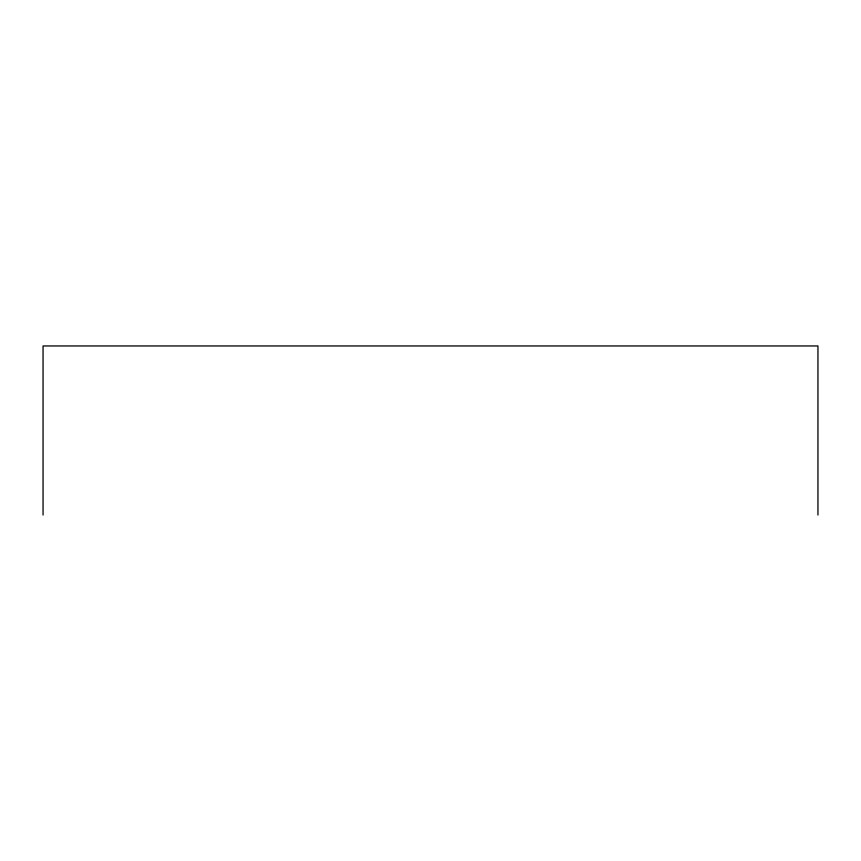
<?xml version="1.0" encoding="UTF-8"?>
<svg xmlns="http://www.w3.org/2000/svg" width="861" height="861" viewBox="0 0 861 861"><rect width="100%" height="100%" fill="white"/><g stroke="black" fill="none" stroke-linecap="round" stroke-linejoin="round"><path stroke-width="1.29" d="M817.95 515.039L817.95 345.961L43.05 345.961L43.05 515.039"/></g></svg>
